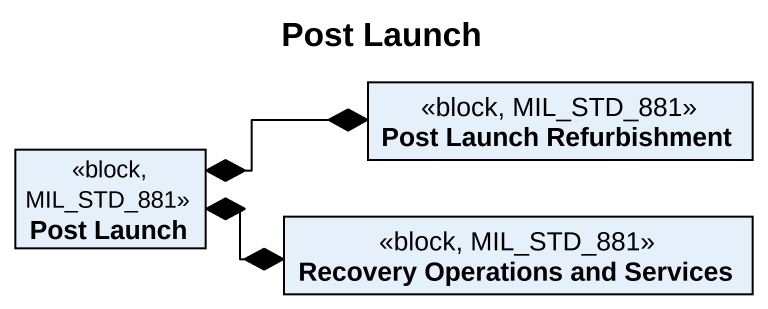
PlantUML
@startuml
title Post Launch
hide circle
hide empty members
class "Post Launch Refurbishment" as Post_Launch_Refurbishment <<block, MIL_STD_881>>
class "Post Launch" as Post_Launch <<block, MIL_STD_881>>
class "Recovery Operations and Services" as Recovery_Operations_and <<block, MIL_STD_881>>
Post_Launch *-right-* Post_Launch_Refurbishment
Post_Launch *-right-* Recovery_Operations_and
@enduml
